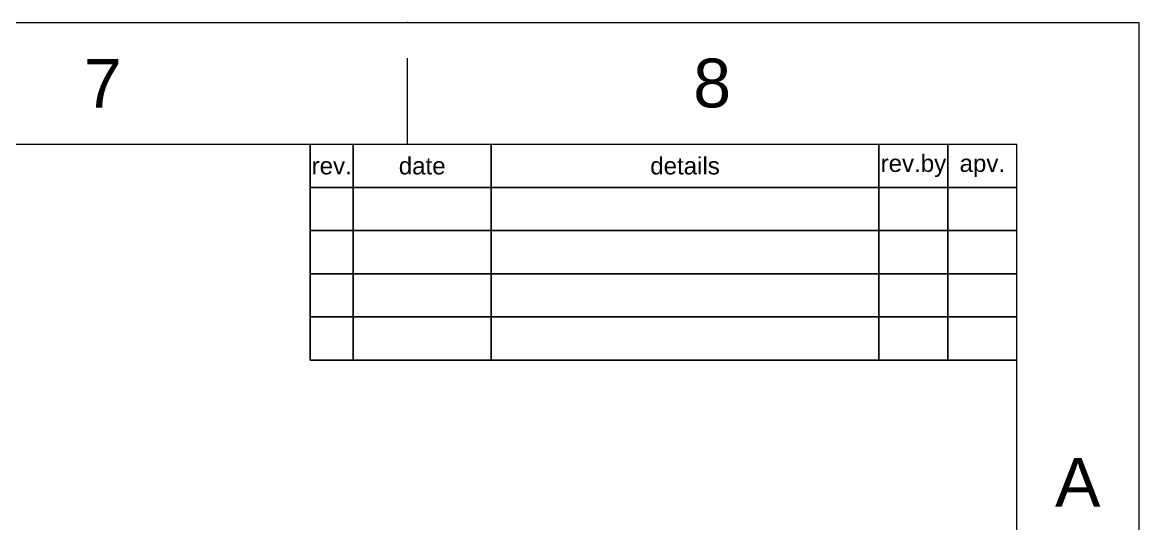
# Model space of a CAD drawing. Header units: millimetres. Extents: x 1261 to 1854, y -639 to -219.
# Drawn here: x 1724.9 to 1854.5, y -277.3 to -219.2 of the extents above; entities that cross this region are included whole.
import ezdxf

# ---------------------------------------------------------------- set-up
doc = ezdxf.new("R2010")
doc.units = ezdxf.units.MM
doc.header["$LTSCALE"] = 0.1
doc.layers.get('0').update_dxf_attribs({"lineweight": 13})
doc.layers.add('DIM', color=3, linetype='Continuous', lineweight=9)
doc.layers.add('FORM', color=7, linetype='Continuous')
doc.layers.add('TEXT', color=2, linetype='Continuous')
doc.styles.get("Standard").update_dxf_attribs({"font": 'arial.ttf'})

msp = doc.modelspace()

# ---------------------------------------------------------------- linework, layer by layer
for p, q in [((1769.639, -233.299), (1769.639, -223.299)), ((1840.346, -233.299), (1274.689, -233.299)), ((1840.346, -625.017), (1840.346, -233.299))]:
    msp.add_line(p, q)
msp.add_point((1769.639, -219.158))
at = {"layer": 'DIM', "color": 7}
msp.add_lwpolyline([(1260.548, -219.158), (1854.487, -219.158), (1854.487, -639.158), (1260.548, -639.158)], close=True, dxfattribs=at)
at = {"layer": 'FORM'}
for p, q in [((1758.346, -233.299), (1758.346, -258.299)), ((1763.346, -233.299), (1763.346, -258.299)), ((1779.346, -233.299), (1779.346, -258.299)), ((1824.346, -233.299), (1824.346, -258.299)), ((1832.346, -233.299), (1832.346, -258.299)), ((1840.346, -238.299), (1758.346, -238.299)), ((1840.346, -243.299), (1758.346, -243.299)), ((1840.346, -248.299), (1758.346, -248.299)), ((1840.346, -253.299), (1758.346, -253.299)), ((1840.346, -258.299), (1758.346, -258.299))]:
    msp.add_line(p, q, dxfattribs=at)

# ---------------------------------------------------------------- texts
at = {"char_height": 5.657, "attachment_point": 5}
for s, width, insert in [('7', 50, (1734.285, -226.229)), ('8', 50, (1804.992, -226.229)), ('A', 10, (1847.416, -272.471))]:
    msp.add_mtext_dynamic_manual_height_columns(s, width=width, gutter_width=12.5, heights=[0], dxfattribs=dict(at, insert=insert))
at = {"layer": 'TEXT', "char_height": 2, "attachment_point": 5}
for s, width, insert in [('rev.by', 8, (1828.346, -235.799)), ('rev.', 5, (1760.846, -235.799)), ('date', 16, (1771.346, -235.799)), ('details', 45, (1801.846, -235.799)), ('apv.', 8, (1836.346, -235.799))]:
    msp.add_mtext_dynamic_manual_height_columns(s, width=width, gutter_width=12.5, heights=[0], dxfattribs=dict(at, insert=insert))

doc.saveas('drawing.dxf')
